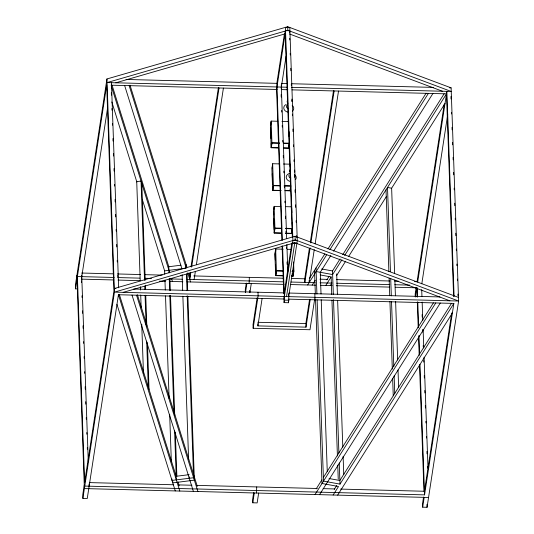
<?xml version="1.0" encoding="UTF-8"?>
<svg xmlns="http://www.w3.org/2000/svg" width="534" height="534" viewBox="0 0 534 534"><rect width="100%" height="100%" fill="white"/><g stroke="black" fill="none" stroke-linecap="round" stroke-linejoin="round"><path stroke-width="0.8" d="M423.555 497.027L422.554 503.575L422.681 507.187L427.053 507.3L458.613 301.029L451.117 87.863L287.713 26.7L106.947 78.959L75.387 285.229L75.514 288.841L77.697 288.894M75.514 288.841L77.016 279.015M77.397 276.525L106.693 85.066L113.936 291.01L84.639 482.469L77.397 276.525L114.149 277.473M81.482 278.508L107.541 108.182M84.259 484.965L82.757 494.791L82.883 498.396L87.256 498.509L118.435 294.735L284.502 299.033M82.883 498.396L114.45 292.125L106.947 78.959M190.124 272.534L189.717 278.708M190.998 266.78L218.413 87.649M189.744 279.429L190.751 272.854M191.633 267.1L219.04 87.97M194.116 279.542L195.371 271.325M196.378 264.751L223.412 88.083M246.287 283.073L245.286 289.622L245.386 292.512M284.475 33.515L276.846 83.351L282.366 240.18M277.813 121.265L271.152 121.091L270.391 126.084L271.152 147.738L278.648 147.931M270.685 125.477L271.259 121.712M245.533 292.412L246.915 283.414M285.163 33.468L276.592 89.458L281.892 240.173M285.209 33.135L285.543 30.972M249.098 283.467L249.351 277.366M271.152 147.738L271.919 142.752L271.152 121.091M278.668 147.791L271.319 147.604L272.013 143.085L279.355 143.272M249.905 292.525L251.287 283.527M281.151 88.324L286.097 56.03M289.695 32.527L289.915 31.085M279.315 163.898L272.654 163.724L271.893 168.717L272.654 190.378L280.977 190.591M272.186 168.11L272.647 165.099M272.654 190.378L273.415 185.385L272.654 163.724M280.984 190.451L272.821 190.237L273.508 185.719L280.043 185.885M257.128 297.912L253.029 324.665L253.156 328.276L309.98 329.745L314.94 297.311L314.813 293.707M253.156 328.276L258.122 295.843L257.995 292.231M280.817 206.531L274.156 206.358L273.388 211.351L274.156 233.011L281.645 233.204M273.915 209.235L274.262 206.978M310.187 299.694L305.989 327.142L257.909 325.894L262.107 298.453M274.156 233.011L274.917 228.018L274.156 206.358M289.181 144.627L288.634 148.192L283.641 148.065M283.147 249.191L275.651 248.998L274.89 253.984L275.651 275.644L283.147 275.838M275.651 275.644L276.418 270.651L275.651 248.998M283.167 275.698L275.818 275.504L276.512 270.985L283.04 271.152M290.79 186.553L290.136 190.825L285.143 190.698M285.743 233.164L291.457 233.311L292.151 228.792L285.623 228.625M285.81 233.311L291.637 233.458L292.398 228.472L285.737 228.298M253.657 492.635L252.655 499.183L252.782 502.794L257.154 502.908L258.656 493.082M284.221 292.912L291.844 243.07M252.782 502.794L254.284 492.969M284.348 296.524L292.912 240.534L285.416 27.361L286.871 27.401M288.614 293.747L288.841 300.241L288.46 302.738L284.088 302.624L284.475 300.135L282.566 246.007M256.474 493.029L256.727 486.921M286.531 296.577L294.715 243.083M288.714 296.637L297.284 240.647L289.788 27.474L288.327 27.441M291.324 275.904L292.959 275.945L293.653 271.432L293.42 264.851M291.471 276.051L293.139 276.091L293.9 271.105L293.58 261.94M309.373 248.39L304.72 278.795L304.847 282.406L310.127 247.896M310.374 241.815L333.51 90.626M310.881 242.963L334.144 90.947M314.246 249.652L309.213 282.519L309.139 280.35M315.127 243.898L338.516 91.06M305.989 327.142L305.862 323.531L309.566 299.314M416.186 287.472L415.185 294.02L415.285 296.904M444.228 104.21L417.067 281.698L414.578 281.638M415.432 296.811L416.814 287.806L417.134 296.977M417.695 282.025L446.871 91.354L454.087 296.47M421.813 283.781L447.719 114.51M451.724 312.951L424.437 491.26L340.579 489.091M422.681 507.187L424.183 497.368M84.766 486.08L424.563 494.871L453.86 303.412L288.627 299.14M309.279 278.608L324.879 253.844M327.989 248.917L426.045 93.296M307.664 284.982L326.781 254.638M329.885 249.712L428.388 93.383M312.19 285.103L315.254 280.237M330.9 255.399L320.253 272.293L321.021 293.974M333.563 251.18L432.914 93.503M326.875 279.876L328.937 276.605M333.329 294.568L332.502 270.952L340.058 258.95M342.728 254.711L444.141 93.77M325.767 285.45L331.127 276.939L320.3 274.957M341.967 259.738L332.629 274.556L316.135 271.539M344.637 255.499L446.491 93.85L291.985 89.859M330.286 285.57L331.941 282.947M336.747 275.317L345.625 261.233M348.729 256.3L386.442 196.445M391.329 188.696L445.016 103.489M316.215 488.857L321.875 479.872M323.377 477.489L433.414 302.851M315.033 494.544L435.764 302.945M319.559 494.658L440.29 303.058M334.244 489.438L336.72 485.506M451.51 303.332L339.871 480.507L329.044 478.524M333.136 495.011L338.496 486.501L322.002 483.477L315.514 298.933M317.129 299.888L323.504 481.101L339.998 484.118L453.86 303.412M337.662 495.125L452.385 313.051M291.611 87.342L451.243 91.468L287.839 30.311L107.074 82.57L287.459 87.236M115.818 82.797L285.103 33.856M458.486 297.418L295.082 236.262L114.323 288.52L115.911 288.56M295.209 239.866L114.45 292.125L458.613 301.029L295.209 239.866L295.082 236.262M123.187 292.352L294.768 242.75L449.875 300.802M112.18 85.54L168.817 266.72L180.973 265.204M142.311 199.489L164.626 270.865L186.226 268.181L129.168 85.647M189.156 474.666L176.193 476.275L119.302 294.307M286.604 30.665L288.947 30.725M126.071 79.453L277.373 83.364M281.525 83.478L287.345 83.624M291.504 83.731L433.661 87.409M449.454 87.816L451.117 87.863M111.065 85.18L277.126 89.472M281.251 89.578L287.853 89.752M281.979 121.372L288.64 121.545M271.919 142.752L279.409 142.945M283.574 143.052L289.401 143.205M283.441 143.379L289.154 143.526L288.46 148.045L283.561 147.918M283.481 164.005L290.136 164.178L290.229 166.675M273.415 185.385L280.076 185.558M284.242 185.665L290.903 185.839M284.121 185.992L290.65 186.159L289.962 190.678L285.063 190.551M285.81 206.665L291.637 206.812M274.917 228.018L281.578 228.192M281.538 228.519L275.01 228.352L274.322 232.871L281.665 233.058M292.912 240.534L297.284 240.647M292.532 243.03L296.904 243.144M287.312 249.298L291.471 249.405M276.418 270.651L283.073 270.825M292.231 271.058L293.9 271.105M292.018 271.385L293.653 271.432M81.642 273.028L113.188 273.842M117.34 273.949L140.589 274.549M144.741 274.656L162.176 275.11M180.439 275.584L182.101 275.624M193.729 275.924L283.394 278.241M291.697 278.461L304.981 278.801M319.926 279.189L327.395 279.382M336.533 279.616L389.666 280.991M394.653 281.124L398.798 281.231M118.301 277.58L139.888 278.141M144.868 278.267L151.509 278.441M169.779 278.908L182.227 279.235M187.214 279.362L283.521 281.852M290.997 282.045L315.073 282.666M320.053 282.8L331.674 283.1M336.66 283.227L389.793 284.602M394.78 284.729L409.718 285.116M81.388 279.128L113.829 279.97M117.987 280.076L140.442 280.657M159.573 281.151L165.4 281.305M169.418 281.405L182.862 281.752M187.027 281.865L283.968 284.368M290.609 284.542L315.521 285.183M320.5 285.316L332.128 285.617M336.273 285.723L389.413 287.098M395.227 287.245L415.979 287.786M133.633 289.021L284.742 292.926M288.894 293.032L440.003 296.944M284.475 300.135L288.841 300.241M257.782 322.289L305.862 323.531M89.845 482.609L173.697 484.772M178.683 484.905L191.966 485.246M196.946 485.379L317.336 488.49M323.143 488.643L334.771 488.944M428.555 497.474L84.385 488.577L76.889 275.411M321.675 268.969L332.502 270.952M289.475 33.969L442.499 91.247M130.029 85.206L186.867 267.007M188.756 273.054L189.937 276.832M187.701 272.887L190.538 281.952M124.642 85.527L181.907 268.715M111.312 85.974L169.705 272.767M171.441 278.314L172.435 281.485M111.82 101.954L136.858 182.047M137.405 294.768L197.306 486.394M136.537 295.202L197.907 491.514M132.011 295.088L193.381 491.393M177.942 481.888L179.184 485.847M118.435 294.735L179.804 491.046M116.959 304.373L175.279 490.926M450.95 96.467L451.036 98.97M451.504 112.307L451.564 113.976M452.038 127.319L452.124 129.815M452.565 142.324L452.652 144.827M453.092 157.336L453.179 159.833M453.62 172.342L453.706 174.845M454.174 188.182L454.234 189.85M454.701 203.194L454.794 205.697M455.235 218.199L455.288 219.868M455.762 233.211L455.849 235.714M456.316 249.051L456.376 250.72M456.844 264.063L456.904 265.732M457.371 279.068L457.431 280.737M457.898 294.08L457.958 295.743M446.437 92.409L453.62 296.463M421.713 289.595L421.947 296.263M422.154 302.097L422.794 320.44M423.122 329.618L423.762 347.961M424.089 357.133L427.988 468.024M422.12 314.599L422.207 317.103M422.648 329.611L422.734 332.108M423.208 345.451L423.268 347.12M423.736 360.457L423.796 362.125M424.263 375.469L424.35 377.972M424.79 390.474L424.877 392.977M425.318 405.486L425.404 407.989M425.878 421.326L425.932 422.995M426.406 436.338L426.459 438M426.933 451.343L427.02 453.847M427.46 466.356L427.52 468.018M426.953 504.41L427.053 507.3M417.281 287.813L417.601 296.984M417.782 301.984L418.663 327.002M418.956 335.339L419.631 354.516M419.978 364.522L424.563 494.871M417.308 301.977L418.222 327.829M418.543 337.001L419.19 355.344M419.51 364.515L423.969 491.253M394.626 273.261L391.636 188.215L387.51 187.461L390.474 271.673M394.86 279.929L395.414 295.776M395.621 301.61L397.676 359.976M398.024 369.982L398.644 387.49M390.708 278.341L391.322 295.849M391.529 301.69L393.818 366.724M394.139 375.896L394.753 393.404M386.009 189.837L388.885 271.552M389.119 278.221L389.733 295.729M389.94 301.57L392.316 369.107M392.637 378.279L393.251 395.787M336.7 273.869L337.421 294.494M337.628 300.328L342.795 447.078M343.115 456.25L343.762 474.592M333.503 299.574L338.903 452.992M339.257 462.998L339.998 484.118M331.127 276.939L331.741 294.428M331.948 300.255L337.421 455.963M337.748 465.127L338.242 479.278M321.221 299.808L327.269 471.575M316.008 267.928L316.922 294.054M314.506 270.311L315.34 293.934M289.695 38.301L289.755 39.963M290.222 53.287L290.282 54.955M290.75 68.279L290.836 70.775M291.31 84.098L291.364 85.76M291.838 99.084L291.924 101.58M292.365 114.076L292.418 115.738M292.892 129.061L292.979 131.558M293.446 144.881L293.506 146.55M293.974 159.873L294.034 161.535M294.501 174.858L294.588 177.355M295.028 189.85L295.115 192.347M295.556 204.836L295.642 207.332M296.11 220.655L296.17 222.324M296.637 235.648L296.697 237.31M287.713 26.7L287.839 30.311M288.987 131.544L289.168 136.537M291.664 207.646L291.844 212.645M292.191 222.638L292.372 227.638M285.083 31.306L292.325 237.196M291.577 231.796L291.637 233.458M293.046 273.595L293.139 276.091M291.404 231.669L291.457 233.311M292.899 274.302L292.959 275.945M281.271 84.913L286.678 238.625M286.878 244.452L287.846 271.933M281.138 94.565L281.224 97.068M281.698 110.391L281.752 112.053M282.226 125.377L282.279 127.039M282.753 140.362L282.806 142.031M283.28 155.354L283.367 157.85M283.834 171.174L283.894 172.842M284.362 186.166L284.422 187.828M284.889 201.151L284.949 202.82M285.416 216.137L285.503 218.64M285.944 231.129L286.03 233.625M286.498 246.948L286.558 248.617M287.025 261.94L287.112 264.437M288.4 301.076L288.46 302.738M282.099 246L283.768 293.466M283.888 296.797L284.088 302.624M275.818 251.254L275.758 249.612L275.07 254.131L275.27 259.884M270.625 127.873L271.005 138.56M271.179 143.492L271.319 147.604M272.24 173.797L272.62 184.484M272.761 188.595L272.821 190.237M273.568 211.497L273.682 214.788M273.829 218.893L274.202 229.58M275.444 264.817L275.818 275.504M257.835 323.731L257.909 325.894M249.678 290.456L249.758 292.625M187.107 273.955L187.694 290.629M187.901 296.47L194.363 480.179L172.762 482.863L172.682 480.693M186.099 264.57L186.206 267.461M186.433 274.015L187.02 290.69M187.194 295.696L193.602 477.736L171.995 480.42L171.948 478.978M182.114 274.556L182.668 290.396M182.875 296.23L188.622 459.661M189.23 476.829L189.283 478.277M169.925 278.875L170.333 290.529M170.506 295.529L174.725 415.432M175.312 432.086L176.867 476.215M168.817 266.72L169.031 272.827M169.238 278.661L169.652 290.336M169.825 295.342L173.964 412.909M174.578 430.417L176.32 479.886M164.626 270.865L164.739 274.196M164.946 280.036L165.3 290.042M165.507 295.876L169.111 398.437M169.672 414.277L171.341 461.803M141.81 183.522L145.215 280.243M145.388 285.249L145.535 289.415M145.742 295.255L146.823 326.1M147.411 342.781L149.053 389.473M144.54 280.303L141.049 181.086L136.724 181.62L140.215 280.844M144.741 286.144L144.861 289.475M145.068 295.315L146.089 324.498M146.676 341.173L148.292 387.03M140.422 286.678L140.542 290.015M140.716 295.015L141.156 307.524M141.744 324.198L143.472 373.393M111.446 82.683L118.661 287.799M111.326 92.682L111.419 95.185M111.886 108.522L111.946 110.191M112.414 123.534L112.474 125.196M112.941 138.54L113.028 141.043M113.468 153.552L113.555 156.048M113.996 168.557L114.089 171.06M114.556 184.397L114.616 186.066M115.084 199.409L115.17 201.912M115.611 214.414L115.698 216.917M116.138 229.426L116.198 231.095M116.666 244.432L116.752 246.935M117.226 260.278L117.28 261.94M117.754 275.284L117.84 277.787M81.715 275.19L88.277 461.736M89.065 484.031L89.138 486.194M81.442 280.797L81.502 282.466M81.976 295.809L82.029 297.471M82.503 310.815L82.59 313.318M83.03 325.82L83.117 328.323M83.584 341.667L83.644 343.335M84.112 356.672L84.172 358.341M84.639 371.684L84.699 373.353M85.166 386.689L85.26 389.193M85.7 401.701L85.787 404.198M86.254 417.541L86.314 419.21M86.782 432.547L86.842 434.215M87.309 447.559L87.369 449.227M287.973 103.202A2.59 2.123 8.7 0 1 287.472 100.612M291.944 100.732A2.59 2.123 8.7 0 1 292.218 101.253M288.4 108.689A2.59 2.123 8.7 0 1 287.118 105.098M292.191 105.305A5.006 4.098 8.7 0 1 292.398 111.125M287.619 112.067A5.006 4.098 8.7 0 1 283.841 108.535A5.006 4.098 8.7 0 1 286.151 104.49M294.381 170.046A2.59 2.123 8.7 0 1 294.454 172.182M290.409 172.515A2.59 2.123 8.7 0 1 290.302 169.505M290.836 178.009A2.59 2.123 8.7 0 1 289.154 174.845M294.628 174.618A5.006 4.098 8.7 0 1 295.596 179.611M290.055 181.386A5.006 4.098 8.7 0 1 286.217 177.315A5.006 4.098 8.7 0 1 289.775 173.43"/></g></svg>
